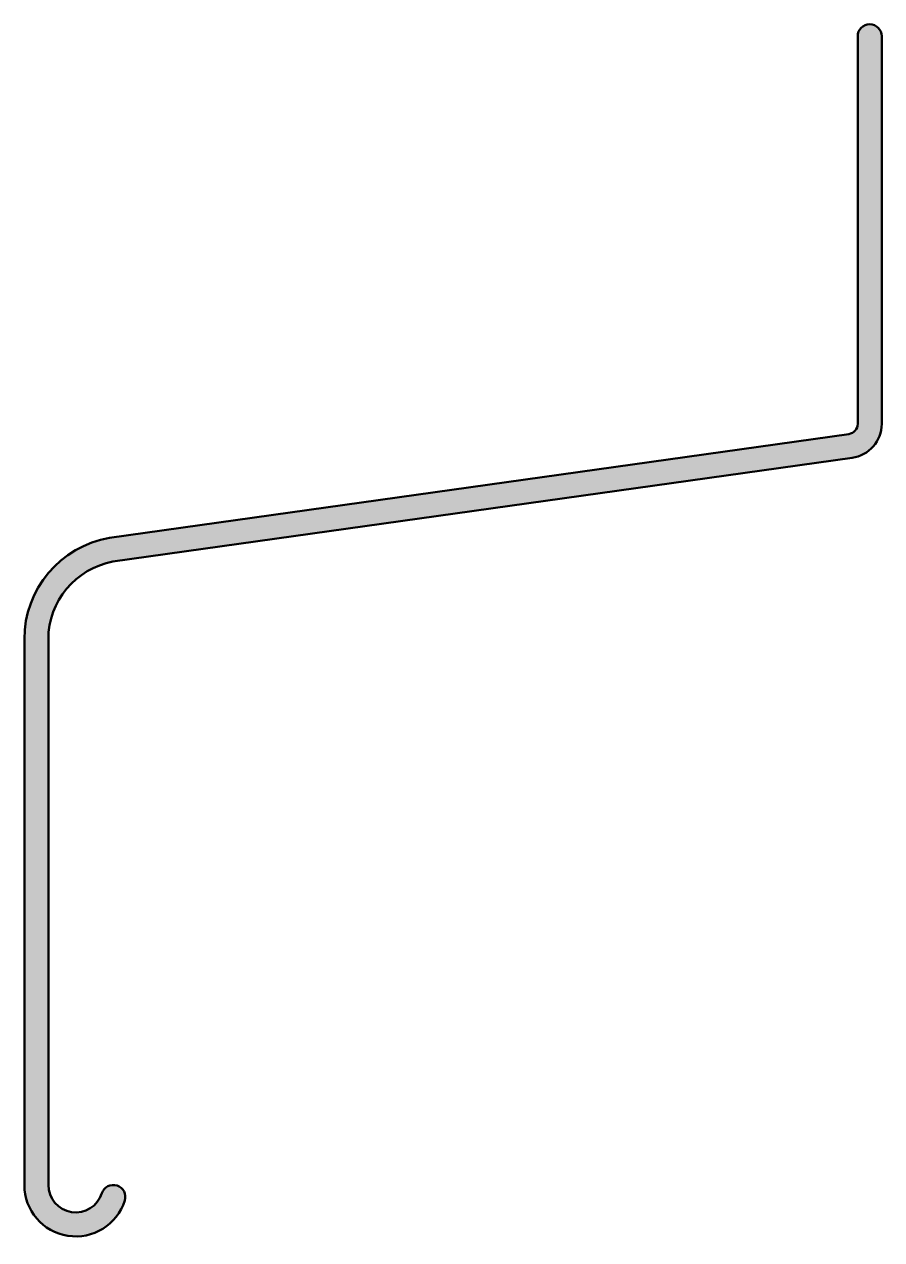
# Model space of a CAD drawing. Extents: x -50 to 0, y -70.9 to 0.
import ezdxf

# ---------------------------------------------------------------- set-up
doc = ezdxf.new("R2010")
doc.units = 0
doc.layers.add('0S-Alu contour', color=7, linetype='Continuous', lineweight=50)
doc.layers.add('0S-Alu hatch', color=252, linetype='Continuous', lineweight=25)

# ---------------------------------------------------------------- blocks, each defined once
blk = doc.blocks.new('180060__ED70353C_5DF6_488F_974B_9024E1F4148F_')
at = {"layer": '0S-Alu hatch'}
h = blk.add_hatch(color=256, dxfattribs=at)
edge = h.paths.add_edge_path()
edge.add_arc((-43.99024585121265, -35.86176611881892), 4.600000000000024, 100.4600446930834, 180)
edge.add_line((-48.59024585121268, -35.86176611881892), (-48.59024585121263, -67.69360312717603))
edge.add_arc((-46.9902454393235, -67.69360393141481), 1.600000411889328, 179.9999712112388, 342.2810681265921)
edge.add_ellipse((-44.79935481695308, -68.39360405677245), major_axis=(-0.70000000000005, 0), ratio=1, start_angle=162.2810681265966, end_angle=342.2810681265965, ccw=False)
edge.add_ellipse((-46.99024537785878, -67.69360353708541), major_axis=(-3.000000473353861, 0), ratio=1, start_angle=-5.466818606691959e-06, end_angle=162.2810605954568, ccw=False)
edge.add_line((-49.99024585121262, -67.69360325253348), (-49.99024585121268, -35.86176611881892))
edge.add_ellipse((-43.9923944210928, -35.86096281078367), major_axis=(-5.997851483914452, 0), ratio=1, start_angle=-80.13259240596318, end_angle=0.0076737745322930095, ccw=False)
edge.add_line((-45.02023842176792, -29.95183773735944), (-1.906732940086548, -23.8976168571182))
edge.add_arc((-1.990245851212649, -23.30345728791541), 0.6000000000000022, 278.000872758418, 360)
edge.add_line((-1.390245851212647, -23.30345728791541), (-1.390245851212648, -0.6995537136939057))
edge.add_ellipse((-0.6902458512126488, -0.6995537136939046), major_axis=(-0.6999999999999998, 0), ratio=1, start_angle=180, end_angle=360, ccw=False)
edge.add_line((0.0097541487873511, -0.6995537136939044), (0.0097541487873514, -23.30345728791541))
edge.add_ellipse((-1.990245851212662, -23.3034572879154), major_axis=(-2.000000000000013, 0), ratio=1, start_angle=98.00087275841838, end_angle=180, ccw=False)
edge.add_line((-1.711869480792313, -25.28398918525805), (-44.82537496247367, -31.3382100654993))
at = {"layer": '0S-Alu contour', "color": 7}
for points in [[(-1.390245851212647, -23.30345728791541), (-1.390245851212648, -0.6995537136939057)], [(0.0097541487873511, -0.6995537136939044), (0.0097541487873514, -23.30345728791541)], [(-45.02023842176792, -29.95183773735944), (-1.906732940086548, -23.8976168571182)], [(-1.711869480792313, -25.28398918525805), (-44.82537496247367, -31.3382100654993)], [(-49.99024585121262, -67.69360325253348), (-49.99024585121268, -35.86176611881892)], [(-48.59024585121268, -35.86176611881892), (-48.59024585121263, -67.69360312717603)]]:
    blk.add_lwpolyline(points, dxfattribs=at)
at = {"layer": '0S-Alu contour', "color": 7, "extrusion": (0, 0, -1)}
for centre, radius, start, end in [((0.6902458512126488, -0.6995537136939046), 0.6999999999999998, 0, 180), ((1.990245851212662, -23.3034572879154), 2.000000000000013, 180, 261.9991272415816), ((43.9923944210928, -35.86096281078367), 5.997851483914452, 359.9923262254677, 80.1325924059632), ((46.99024537785878, -67.69360353708541), 3.000000473353861, 197.7189394045433, 5.4668187276e-06), ((44.79935481695308, -68.39360405677245), 0.70000000000005, 17.71893187340348, 197.7189318734034)]:
    blk.add_arc(centre, radius, start, end, dxfattribs=at)
at = {"layer": '0S-Alu contour', "color": 7}
for centre, radius, start, end in [((-1.990245851212649, -23.30345728791541), 0.6000000000000022, 278.000872758418, 0), ((-43.99024585121265, -35.86176611881892), 4.600000000000024, 100.4600446930834, 180), ((-46.9902454393235, -67.69360393141481), 1.600000411889328, 179.9999712112388, 342.2810681265921)]:
    blk.add_arc(centre, radius, start, end, dxfattribs=at)
blk = doc.blocks.new('180060__AFB6296C_8078_4FEE_A35F_2397752C752E_')
at = {"layer": '0S-Alu contour', "color": 7}
blk.add_blockref('180060__ED70353C_5DF6_488F_974B_9024E1F4148F_', (0, 0), dxfattribs=at)

msp = doc.modelspace()

# ---------------------------------------------------------------- block references
at = {"layer": '0S-Alu contour', "color": 7}
msp.add_blockref('180060__AFB6296C_8078_4FEE_A35F_2397752C752E_', (0, 0), dxfattribs=at)

doc.saveas('drawing.dxf')
